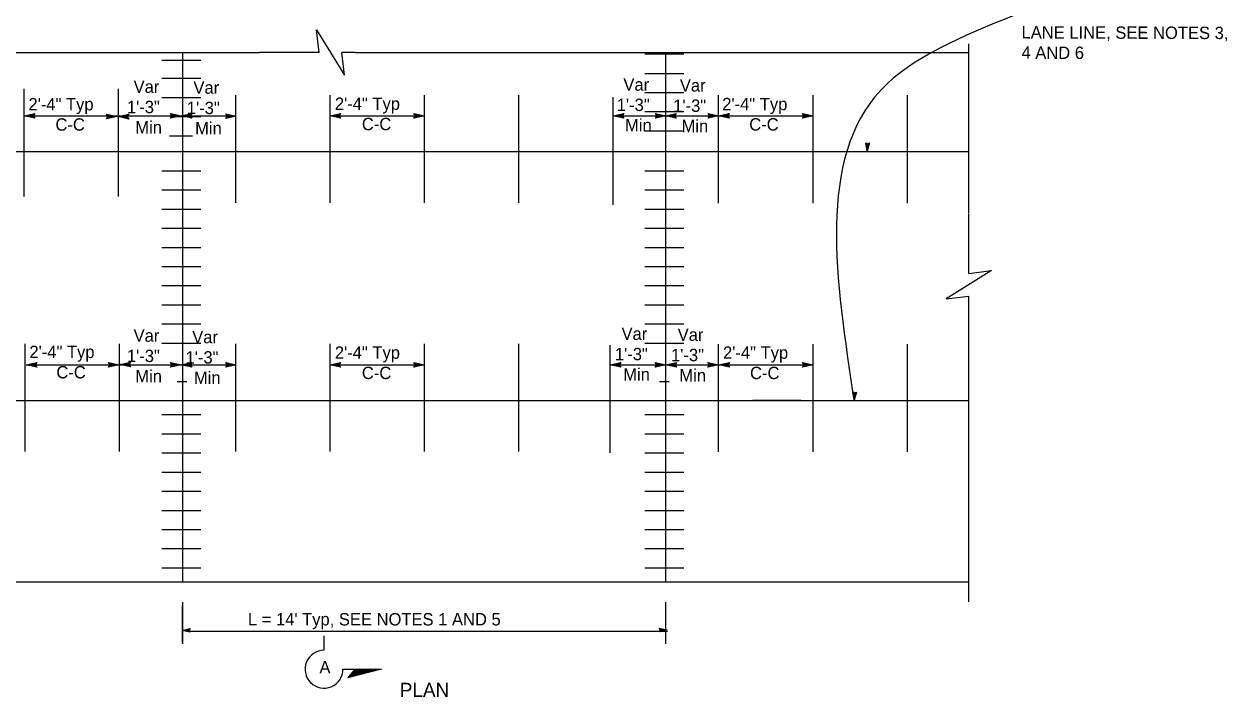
# Model space of a CAD drawing. Extents: x -894 to 866, y -476 to 714.
# Drawn here: x -461 to 220, y -146 to 235 of the extents above; entities that cross this region are included whole.
import ezdxf

# ---------------------------------------------------------------- set-up
doc = ezdxf.new("R2010")
doc.units = 0
for name, color, linetype in [('22 Misc Cnst Det', 7, 'Continuous'), ('56 Stage 3 Anno', 7, 'Continuous'), ('57 Undefined', 7, 'Continuous'), ('60 Nongeo Data', 7, 'Continuous')]:
    doc.layers.add(name, color=color, linetype=linetype)

msp = doc.modelspace()

# ---------------------------------------------------------------- linework, layer by layer
at = {"layer": '22 Misc Cnst Det'}
for p, q in [((-290.99, -119.36), (-290.99, -111.21)), ((-280.28, -130.08), (-258.57, -130.08)), ((-258.57, -130.08), (-277.52, -134.91)), ((-273.61, -130.08), (-277.52, -134.91)), ((-260.13, -130.08), (-277.12, -134.41)), ((-261.69, -130.08), (-276.71, -133.91)), ((-263.25, -130.08), (-276.31, -133.41)), ((-264.81, -130.08), (-275.9, -132.91)), ((-266.36, -130.08), (-275.49, -132.41)), ((-267.92, -130.08), (-275.09, -131.91)), ((-269.48, -130.08), (-274.68, -131.41)), ((-271.04, -130.08), (-274.28, -130.9)), ((-272.6, -130.08), (-273.87, -130.4))]:
    msp.add_line(p, q, dxfattribs=at)
msp.add_arc((-290.99, -130.08), 10.72, 89.99947, 359.99996, dxfattribs=at)
at = {"layer": '56 Stage 3 Anno'}
for p, q in [((-460.65, 183.11), (-454.65, 184.44)), ((-459.26, 183.12), (-454.89, 184.08)), ((-457.89, 183.11), (-455.07, 183.74)), ((-454.65, 184.44), (-455.45, 183.11)), ((-454.65, 184.44), (-454.65, 184.44)), ((-413.27, 182.74), (-414.07, 184.08)), ((-414.07, 184.08), (-414.07, 184.08)), ((-414.07, 184.08), (-408.07, 182.74)), ((-407.37, 182.69), (-401.37, 184.02)), ((-401.37, 184.02), (-402.17, 182.69)), ((-401.37, 184.02), (-401.37, 184.02)), ((-377.04, 183.09), (-377.84, 184.43)), ((-377.84, 184.43), (-377.84, 184.43)), ((-377.84, 184.43), (-371.84, 183.09)), ((-377.63, 184.07), (-373.22, 183.09)), ((-371.84, 183.09), (-365.84, 184.42)), ((-370.45, 183.09), (-366.08, 184.06)), ((-365.84, 184.42), (-366.64, 183.09)), ((-365.84, 184.42), (-365.84, 184.42)), ((-345.81, 183.01), (-346.61, 184.35)), ((-346.61, 184.35), (-346.61, 184.35)), ((-346.61, 184.35), (-340.61, 183.01)), ((-346.4, 184), (-341.99, 183.02)), ((-19.58, 183.09), (-20.38, 184.43)), ((-20.38, 184.43), (-20.38, 184.43)), ((-20.38, 184.43), (-14.38, 183.09)), ((-20.16, 184.07), (-15.76, 183.09)), ((-454.65, 181.77), (-460.65, 183.11)), ((-460.65, 183.11), (-460.65, 183.11)), ((-460.65, 183.11), (-407.26, 183.11)), ((-454.87, 182.13), (-459.27, 183.11)), ((-455.1, 182.49), (-457.89, 183.11)), ((-456.51, 183.11), (-455.3, 183.38)), ((-455.28, 182.83), (-456.51, 183.11)), ((-455.45, 183.11), (-454.65, 181.77)), ((-454.65, 181.77), (-454.65, 181.77)), ((-418.06, 183.09), (-363.06, 183.09)), ((-408.07, 182.74), (-414.07, 181.41)), ((-414.07, 181.41), (-413.27, 182.74)), ((-414.07, 181.41), (-414.07, 181.41)), ((-413.86, 183.73), (-409.45, 182.74)), ((-409.46, 182.74), (-413.84, 181.77)), ((-410.84, 182.74), (-413.66, 182.12)), ((-413.62, 183.37), (-410.84, 182.74)), ((-413.45, 183.02), (-412.22, 182.74)), ((-412.22, 182.74), (-413.43, 182.48)), ((-408.07, 182.74), (-408.07, 182.74)), ((-401.37, 181.35), (-407.37, 182.69)), ((-407.37, 182.69), (-407.37, 182.69)), ((-401.58, 181.7), (-405.99, 182.69)), ((-405.98, 182.69), (-401.6, 183.66)), ((-404.61, 182.69), (-401.78, 183.31)), ((-401.82, 182.06), (-404.61, 182.69)), ((-403.22, 182.68), (-402.02, 182.95)), ((-401.99, 182.41), (-403.22, 182.68)), ((-402.17, 182.69), (-401.37, 181.35)), ((-401.37, 181.35), (-401.37, 181.35)), ((-371.84, 183.09), (-377.84, 181.76)), ((-377.84, 181.76), (-377.04, 183.09)), ((-377.84, 181.76), (-377.84, 181.76)), ((-373.23, 183.08), (-377.61, 182.12)), ((-374.61, 183.09), (-377.43, 182.46)), ((-377.39, 183.71), (-374.61, 183.09)), ((-377.22, 183.37), (-375.99, 183.09)), ((-375.99, 183.09), (-377.2, 182.82)), ((-365.84, 181.75), (-371.84, 183.09)), ((-371.84, 183.09), (-371.84, 183.09)), ((-371.84, 183.09), (-371.84, 183.09)), ((-366.06, 182.1), (-370.46, 183.09)), ((-369.08, 183.09), (-366.26, 183.71)), ((-366.29, 182.46), (-369.08, 183.09)), ((-367.7, 183.08), (-366.49, 183.35)), ((-366.47, 182.81), (-367.7, 183.08)), ((-366.64, 183.09), (-365.84, 181.75)), ((-365.84, 181.75), (-365.84, 181.75)), ((-363.05, 183.09), (-340.92, 183.09)), ((-340.61, 183.01), (-346.61, 181.68)), ((-346.61, 181.68), (-345.81, 183.01)), ((-346.61, 181.68), (-346.61, 181.68)), ((-342, 183.01), (-346.38, 182.04)), ((-343.37, 183.02), (-346.2, 182.39)), ((-346.16, 183.64), (-343.37, 183.02)), ((-345.98, 183.29), (-344.76, 183.02)), ((-344.76, 183.02), (-345.96, 182.75)), ((-340.61, 183.01), (-340.61, 183.01)), ((-287.53, 183.09), (-234.13, 183.09)), ((-127.34, 183.09), (-97.62, 183.09)), ((-97.62, 183.09), (-67.77, 183.09)), ((-89.84, 183.09), (-88.93, 183.09)), ((-67.77, 183.09), (-14.38, 183.09)), ((-14.38, 183.09), (-20.38, 181.76)), ((-20.38, 181.76), (-19.58, 183.09)), ((-20.38, 181.76), (-20.38, 181.76)), ((-15.77, 183.08), (-20.15, 182.12)), ((-17.14, 183.09), (-19.97, 182.46)), ((-19.93, 183.71), (-17.14, 183.09)), ((-19.75, 183.37), (-18.52, 183.09)), ((-18.52, 183.09), (-19.73, 182.82)), ((-14.38, 183.09), (-14.38, 183.09)), ((16.27, 163.09), (15.53, 167.95)), ((15.53, 167.95), (15.53, 167.95)), ((15.53, 167.95), (16.55, 167.24)), ((16.34, 164.2), (15.81, 167.74)), ((16.42, 165.29), (16.07, 167.58)), ((17.66, 167.8), (16.27, 163.09)), ((17.37, 167.65), (16.34, 164.19)), ((16.5, 166.4), (16.35, 167.38)), ((17.07, 167.48), (16.42, 165.29)), ((16.78, 167.36), (16.5, 166.4)), ((16.55, 167.24), (17.66, 167.8)), ((17.66, 167.8), (17.66, 167.8)), ((16.27, 163.09), (16.27, 163.09)), ((-459.5, 42.22), (-453.5, 43.55)), ((-453.5, 40.88), (-459.5, 42.22)), ((-459.5, 42.22), (-459.5, 42.22)), ((-459.47, 42.22), (-406.67, 42.22)), ((-453.72, 41.23), (-458.12, 42.22)), ((-458.11, 42.22), (-453.74, 43.19)), ((-456.74, 42.22), (-453.91, 42.84)), ((-453.95, 41.59), (-456.74, 42.22)), ((-455.36, 42.22), (-454.15, 42.48)), ((-454.13, 41.94), (-455.36, 42.22)), ((-453.5, 43.55), (-454.3, 42.22)), ((-454.3, 42.22), (-453.5, 40.88)), ((-453.5, 43.55), (-453.5, 43.55)), ((-453.5, 40.88), (-453.5, 40.88)), ((-412.14, 42.25), (-412.94, 43.59)), ((-412.94, 43.59), (-412.94, 43.59)), ((-412.94, 43.59), (-406.94, 42.25)), ((-406.94, 42.25), (-412.94, 40.92)), ((-412.94, 40.92), (-412.14, 42.25)), ((-412.94, 40.92), (-412.94, 40.92)), ((-412.72, 43.23), (-408.32, 42.25)), ((-408.33, 42.25), (-412.7, 41.28)), ((-409.7, 42.25), (-412.53, 41.63)), ((-412.49, 42.87), (-409.7, 42.25)), ((-412.31, 42.53), (-411.08, 42.25)), ((-411.08, 42.25), (-412.29, 41.98)), ((-406.94, 42.25), (-406.94, 42.25)), ((-406.67, 42.2), (-370.85, 42.2)), ((-406.38, 42.43), (-400.38, 43.76)), ((-400.38, 41.09), (-406.38, 42.43)), ((-406.38, 42.43), (-406.38, 42.43)), ((-400.6, 41.45), (-405, 42.43)), ((-404.99, 42.43), (-400.62, 43.4)), ((-403.62, 42.43), (-400.8, 43.05)), ((-400.83, 41.8), (-403.62, 42.43)), ((-402.24, 42.43), (-401.03, 42.69)), ((-401.01, 42.15), (-402.24, 42.43)), ((-400.38, 43.76), (-401.18, 42.43)), ((-401.18, 42.43), (-400.38, 41.09)), ((-400.38, 43.76), (-400.38, 43.76)), ((-400.38, 41.09), (-400.38, 41.09)), ((-377.04, 42.2), (-377.84, 43.54)), ((-377.84, 43.54), (-377.84, 43.54)), ((-377.84, 43.54), (-371.84, 42.2)), ((-371.84, 42.2), (-377.84, 40.87)), ((-377.84, 40.87), (-377.04, 42.2)), ((-377.84, 40.87), (-377.84, 40.87)), ((-377.63, 43.18), (-373.22, 42.2)), ((-373.23, 42.19), (-377.61, 41.23)), ((-374.61, 42.2), (-377.43, 41.57)), ((-377.39, 42.82), (-374.61, 42.2)), ((-377.22, 42.48), (-375.99, 42.2)), ((-375.99, 42.2), (-377.2, 41.93)), ((-371.84, 42.2), (-365.84, 43.53)), ((-365.84, 40.86), (-371.84, 42.2)), ((-371.84, 42.2), (-371.84, 42.2)), ((-371.84, 42.2), (-371.84, 42.2)), ((-370.85, 42.2), (-340.92, 42.2)), ((-366.06, 41.21), (-370.46, 42.2)), ((-370.45, 42.2), (-366.08, 43.17)), ((-369.08, 42.19), (-366.26, 42.82)), ((-366.29, 41.57), (-369.08, 42.19)), ((-367.7, 42.19), (-366.49, 42.46)), ((-366.47, 41.92), (-367.7, 42.19)), ((-365.84, 43.53), (-366.64, 42.2)), ((-366.64, 42.2), (-365.84, 40.86)), ((-365.84, 43.53), (-365.84, 43.53)), ((-365.84, 40.86), (-365.84, 40.86)), ((-345.81, 42.12), (-346.61, 43.46)), ((-346.61, 43.46), (-346.61, 43.46)), ((-346.61, 43.46), (-340.61, 42.12)), ((-340.61, 42.12), (-346.61, 40.79)), ((-346.61, 40.79), (-345.81, 42.12)), ((-346.4, 43.11), (-341.99, 42.12)), ((-342, 42.12), (-346.38, 41.15)), ((-343.37, 42.13), (-346.2, 41.5)), ((-346.16, 42.75), (-343.37, 42.13)), ((-345.98, 42.4), (-344.76, 42.13)), ((-344.76, 42.13), (-345.96, 41.86)), ((-340.61, 42.12), (-340.61, 42.12)), ((-287.53, 42.2), (-234.13, 42.2)), ((-129.08, 42.2), (-89.84, 42.2)), ((-102.89, 42.24), (-103.69, 43.58)), ((-103.69, 43.58), (-103.69, 43.58)), ((-103.69, 43.58), (-97.69, 42.24)), ((-97.69, 42.24), (-103.69, 40.91)), ((-103.69, 40.91), (-102.89, 42.24)), ((-103.69, 40.91), (-103.69, 40.91)), ((-103.48, 43.22), (-99.07, 42.24)), ((-99.08, 42.23), (-103.46, 41.27)), ((-100.46, 42.24), (-103.28, 41.61)), ((-103.24, 42.86), (-100.46, 42.24)), ((-103.07, 42.51), (-101.84, 42.24)), ((-101.84, 42.24), (-103.05, 41.97)), ((-97.69, 42.24), (-97.69, 42.24)), ((-97.65, 42.21), (-91.65, 43.54)), ((-91.65, 40.87), (-97.65, 42.21)), ((-97.65, 42.21), (-97.65, 42.21)), ((-97.62, 42.2), (-67.77, 42.2)), ((-91.86, 41.23), (-96.27, 42.21)), ((-96.26, 42.22), (-91.88, 43.18)), ((-94.88, 42.21), (-92.06, 42.84)), ((-92.1, 41.59), (-94.88, 42.21)), ((-93.5, 42.21), (-92.29, 42.48)), ((-92.27, 41.93), (-93.5, 42.21)), ((-91.65, 43.54), (-92.45, 42.21)), ((-92.45, 42.21), (-91.65, 40.87)), ((-91.65, 43.54), (-91.65, 43.54)), ((-91.65, 40.87), (-91.65, 40.87)), ((-73.07, 42.2), (-73.87, 43.54)), ((-73.87, 43.54), (-73.87, 43.54)), ((-73.87, 43.54), (-67.87, 42.2)), ((-67.87, 42.2), (-73.87, 40.87)), ((-73.87, 40.87), (-73.07, 42.2)), ((-73.87, 40.87), (-73.87, 40.87)), ((-73.65, 43.19), (-69.25, 42.21)), ((-69.26, 42.2), (-73.63, 41.23)), ((-70.63, 42.21), (-73.45, 41.58)), ((-73.42, 42.83), (-70.63, 42.21)), ((-73.24, 42.48), (-72.01, 42.21)), ((-72.01, 42.21), (-73.22, 41.94)), ((-67.87, 42.2), (-67.87, 42.2)), ((-67.77, 42.2), (-14.38, 42.2)), ((-67.67, 42.23), (-61.67, 43.56)), ((-61.67, 40.89), (-67.67, 42.23)), ((-67.67, 42.23), (-67.67, 42.23)), ((-61.89, 41.25), (-66.29, 42.23)), ((-66.28, 42.23), (-61.91, 43.2)), ((-64.91, 42.23), (-62.08, 42.86)), ((-62.12, 41.61), (-64.91, 42.23)), ((-63.53, 42.23), (-62.32, 42.5)), ((-62.3, 41.95), (-63.53, 42.23)), ((-61.67, 43.56), (-62.47, 42.23)), ((-62.47, 42.23), (-61.67, 40.89)), ((-61.67, 43.56), (-61.67, 43.56)), ((-61.67, 40.89), (-61.67, 40.89)), ((-19.58, 42.2), (-20.38, 43.54)), ((-20.38, 43.54), (-20.38, 43.54)), ((-20.38, 43.54), (-14.38, 42.2)), ((-14.38, 42.2), (-20.38, 40.87)), ((-20.38, 40.87), (-19.58, 42.2)), ((-20.38, 40.87), (-20.38, 40.87)), ((-20.16, 43.18), (-15.76, 42.2)), ((-15.77, 42.19), (-20.15, 41.23)), ((-17.14, 42.2), (-19.97, 41.57)), ((-19.93, 42.82), (-17.14, 42.2)), ((-19.75, 42.47), (-18.52, 42.2)), ((-18.52, 42.2), (-19.73, 41.93)), ((-14.38, 42.2), (-14.38, 42.2)), ((-346.61, 40.79), (-346.61, 40.79)), ((8.82, 22.11), (8.09, 26.97)), ((8.09, 26.97), (8.09, 26.97)), ((8.09, 26.97), (9.11, 26.26)), ((8.9, 23.22), (8.36, 26.76)), ((8.98, 24.31), (8.63, 26.6)), ((10.22, 26.82), (8.82, 22.11)), ((8.82, 22.11), (8.82, 22.11)), ((9.93, 26.67), (8.9, 23.21)), ((9.05, 25.42), (8.9, 26.4)), ((9.63, 26.5), (8.98, 24.31)), ((9.34, 26.38), (9.05, 25.42)), ((9.11, 26.26), (10.22, 26.82)), ((10.22, 26.82), (10.22, 26.82)), ((-371.17, -108.11), (-366.67, -107.11)), ((-366.67, -109.11), (-371.17, -108.11)), ((-371.17, -108.11), (-371.17, -108.11)), ((-366.83, -108.85), (-370.13, -108.11)), ((-370.12, -108.11), (-366.84, -107.38)), ((-369.09, -108.11), (-366.98, -107.64)), ((-367, -108.58), (-369.09, -108.11)), ((-368.06, -108.11), (-367.15, -107.91)), ((-367.14, -108.32), (-368.06, -108.11)), ((-366.67, -107.11), (-367.27, -108.11)), ((-367.27, -108.11), (-366.67, -109.11)), ((-366.67, -107.11), (-366.67, -107.11)), ((-100.73, -107.9), (-101.33, -106.9)), ((-101.33, -106.9), (-101.33, -106.9)), ((-101.33, -106.9), (-96.83, -107.9)), ((-96.83, -107.9), (-101.33, -108.9)), ((-101.33, -108.9), (-100.73, -107.9)), ((-101.17, -107.16), (-97.86, -107.9)), ((-97.87, -107.91), (-101.15, -108.63)), ((-98.9, -107.9), (-101.02, -108.37)), ((-100.99, -107.43), (-98.9, -107.9)), ((-100.86, -107.69), (-99.94, -107.9)), ((-99.94, -107.9), (-100.84, -108.1)), ((-96.83, -107.9), (-96.83, -107.9)), ((-366.67, -109.11), (-366.67, -109.11)), ((-101.33, -108.9), (-101.33, -108.9))]:
    msp.add_line(p, q, dxfattribs=at)
for points in [[(-281.63, 181.77), (-287.53, 183.09), (-281.63, 184.4), (-281.84, 184.05), (-286.16, 183.09), (-281.84, 182.12), (-282.04, 182.47), (-284.81, 183.09), (-282.05, 183.7), (-282.26, 183.35), (-283.45, 183.09), (-282.25, 182.82), (-282.41, 183.09), (-281.63, 184.4), (-282.41, 183.09)], [(-240.13, 184.41), (-234.22, 183.09), (-240.13, 181.78), (-239.92, 182.13), (-235.59, 183.08), (-239.92, 184.06), (-239.71, 183.71), (-236.94, 183.09), (-239.71, 182.48), (-239.5, 182.83), (-238.3, 183.09), (-239.5, 183.36), (-239.34, 183.09), (-240.13, 181.78), (-239.34, 183.09)], [(-281.63, 40.88), (-287.53, 42.2), (-281.63, 43.51), (-281.84, 43.16), (-286.16, 42.2), (-281.84, 41.23), (-282.04, 41.58), (-284.81, 42.2), (-282.05, 42.81), (-282.26, 42.46), (-283.45, 42.19), (-282.25, 41.93), (-282.41, 42.2), (-281.63, 43.51), (-282.41, 42.2)], [(-240.13, 43.52), (-234.22, 42.2), (-240.13, 40.89), (-239.92, 41.24), (-235.59, 42.19), (-239.92, 43.17), (-239.71, 42.82), (-236.94, 42.2), (-239.71, 41.59), (-239.5, 41.93), (-238.3, 42.2), (-239.5, 42.47), (-239.34, 42.2), (-240.13, 40.89), (-239.34, 42.2)]]:
    msp.add_lwpolyline(points, close=True, dxfattribs=at)
at = {"layer": '60 Nongeo Data'}
for p, q in [((-688.41, 219), (-327.71, 219)), ((-370.85, -80.68), (-370.85, 219)), ((-293.74, 219), (-327.65, 219)), ((-273.3, 219), (-280.94, 219)), ((-273.24, 219), (73.72, 219)), ((-109.44, 218.22), (-87.4, 218.22)), ((-109.44, 218.22), (-87.4, 218.22)), ((-97.62, -80.68), (-97.62, 219)), ((73.72, 128.22), (73.72, 224)), ((-382.66, 214.63), (-360.62, 214.63)), ((-382.66, 204.42), (-360.62, 204.42)), ((-109.44, 207.21), (-87.4, 207.21)), ((-460.65, 137.48), (-460.65, 198.48)), ((-407.26, 137.48), (-407.26, 198.48)), ((-382.66, 193.58), (-360.62, 193.58)), ((-340.92, 133.96), (-340.92, 194.95)), ((-287.53, 133.96), (-287.53, 194.95)), ((-234.13, 133.96), (-234.13, 194.95)), ((-180.74, 133.96), (-180.74, 194.95)), ((-127.34, 132.83), (-127.34, 193.82)), ((-109.44, 196.38), (-87.4, 196.38)), ((-67.77, 133.81), (-67.77, 194.8)), ((-14.38, 133.81), (-14.38, 194.8)), ((39.01, 133.81), (39.01, 194.8)), ((-109.44, 185.54), (-87.4, 185.54)), ((-102.93, 185.54), (-94.14, 185.54)), ((-378.1, 182.75), (-360.62, 182.75)), ((-378.5, 171.91), (-365.33, 171.91)), ((-109.44, 174.71), (-87.4, 174.71)), ((-102.13, 174.71), (-93.35, 174.71)), ((-693.41, 163), (73.72, 163)), ((-48.61, 163), (-21.06, 163)), ((-48.61, 163), (-21.06, 163)), ((-382.66, 152.03), (-360.62, 152.03)), ((-109.44, 152.03), (-87.4, 152.03)), ((-382.66, 141.2), (-360.62, 141.2)), ((-109.44, 141.2), (-87.4, 141.2)), ((-382.66, 130.36), (-360.62, 130.36)), ((-109.44, 130.36), (-87.4, 130.36)), ((-109.44, 130.36), (-87.4, 130.36)), ((73.72, 93.92), (73.72, 127.83)), ((-382.66, 119.53), (-360.62, 119.53)), ((-109.44, 119.53), (-87.4, 119.53)), ((-109.44, 119.53), (-87.4, 119.53)), ((-382.66, 108.7), (-360.62, 108.7)), ((-109.44, 108.7), (-87.4, 108.7)), ((-109.44, 108.7), (-87.4, 108.7)), ((-382.66, 97.86), (-360.62, 97.86)), ((-109.44, 97.86), (-87.4, 97.86)), ((-382.66, 87.03), (-360.62, 87.03)), ((-109.44, 87.03), (-87.4, 87.03)), ((-382.66, 76.19), (-360.62, 76.19)), ((-109.44, 76.19), (-87.4, 76.19)), ((73.72, 73.48), (73.72, 81.12)), ((73.72, -91.99), (73.72, 73.61)), ((-382.66, 65.36), (-360.62, 65.36)), ((-382.66, 65.32), (-360.62, 65.32)), ((-109.44, 65.36), (-87.4, 65.36)), ((-109.44, 65.32), (-87.4, 65.32)), ((-382.66, 54.52), (-360.62, 54.52)), ((-109.44, 54.52), (-87.4, 54.52)), ((-460.07, -6.93), (-460.07, 54.06)), ((-406.67, -6.93), (-406.67, 54.06)), ((-340.92, -6.93), (-340.92, 54.06)), ((-287.53, -6.93), (-287.53, 54.06)), ((-234.13, -6.93), (-234.13, 54.06)), ((-180.74, -6.93), (-180.74, 54.06)), ((-129.08, -7.63), (-129.08, 53.36)), ((-67.77, -7.09), (-67.77, 53.91)), ((-14.38, -7.09), (-14.38, 53.91)), ((39.01, -7.09), (39.01, 53.91)), ((-374.12, 32.81), (-368.59, 32.81)), ((-101.22, 32.81), (-95.68, 32.81)), ((-688.41, 22), (73.72, 22)), ((-48.61, 22.11), (-21.06, 22.11)), ((-382.66, 14), (-360.62, 14)), ((-109.44, 14), (-87.4, 14)), ((-382.66, 3.16), (-360.62, 3.16)), ((-109.44, 3.16), (-87.4, 3.16)), ((-382.66, -7.67), (-360.62, -7.67)), ((-109.44, -7.67), (-87.4, -7.67)), ((-109.44, -7.67), (-87.4, -7.67)), ((-382.66, -18.51), (-360.62, -18.51)), ((-109.44, -18.51), (-87.4, -18.51)), ((-109.44, -18.51), (-87.4, -18.51)), ((-382.66, -29.34), (-360.62, -29.34)), ((-109.44, -29.34), (-87.4, -29.34)), ((-109.44, -29.34), (-87.4, -29.34)), ((-382.66, -40.17), (-360.62, -40.17)), ((-109.44, -40.17), (-87.4, -40.17)), ((-382.66, -51.01), (-360.62, -51.01)), ((-109.44, -51.01), (-87.4, -51.01)), ((-382.66, -61.84), (-360.62, -61.84)), ((-109.44, -61.84), (-87.4, -61.84)), ((-382.66, -72.68), (-360.62, -72.68)), ((-109.44, -72.68), (-87.4, -72.68)), ((-688.41, -80.68), (73.72, -80.68)), ((-371.32, -94.13), (-371.32, -114.89)), ((-371.08, -92.13), (-371.08, -115.69)), ((-97.86, -92.13), (-97.86, -115.69)), ((-366.91, -108.5), (-96.78, -108.5))]:
    msp.add_line(p, q, dxfattribs=at)
for points in [[(-293.74, 219), (-295.34, 231.8), (-279.34, 206.2), (-280.94, 219)], [(73.72, 93.92), (86.52, 95.52), (60.92, 79.52), (73.72, 81.12)]]:
    msp.add_lwpolyline(points, dxfattribs=at)
for points in [[(-121.44, 181.77), (-127.34, 183.09), (-121.44, 184.4), (-121.65, 184.05), (-125.98, 183.09), (-121.65, 182.12), (-121.86, 182.47), (-124.63, 183.09), (-121.86, 183.7), (-122.07, 183.35), (-123.27, 183.09), (-122.07, 182.82), (-122.23, 183.09), (-121.44, 184.4), (-122.23, 183.09)], [(-103.53, 184.41), (-97.62, 183.09), (-103.53, 181.78), (-103.32, 182.13), (-98.99, 183.08), (-103.32, 184.06), (-103.11, 183.71), (-100.34, 183.09), (-103.11, 182.48), (-102.9, 182.83), (-101.7, 183.09), (-102.9, 183.36), (-102.74, 183.09), (-103.53, 181.78), (-102.74, 183.09)], [(-91.72, 181.77), (-97.62, 183.09), (-91.72, 184.4), (-91.93, 184.05), (-96.25, 183.09), (-91.92, 182.12), (-92.13, 182.47), (-94.9, 183.09), (-92.14, 183.7), (-92.35, 183.35), (-93.54, 183.09), (-92.34, 182.82), (-92.5, 183.09), (-91.72, 184.4), (-92.5, 183.09)], [(-73.68, 184.41), (-67.77, 183.09), (-73.68, 181.78), (-73.47, 182.13), (-69.14, 183.08), (-73.47, 184.06), (-73.26, 183.71), (-70.49, 183.09), (-73.26, 182.48), (-73.05, 182.83), (-71.85, 183.09), (-73.05, 183.36), (-72.89, 183.09), (-73.68, 181.78), (-72.89, 183.09)], [(-61.87, 181.77), (-67.77, 183.09), (-61.87, 184.4), (-62.08, 184.05), (-66.41, 183.09), (-62.08, 182.12), (-62.29, 182.47), (-65.06, 183.09), (-62.29, 183.7), (-62.5, 183.35), (-63.7, 183.09), (-62.49, 182.82), (-62.66, 183.09), (-61.87, 184.4), (-62.66, 183.09)], [(-123.17, 40.88), (-129.08, 42.2), (-123.17, 43.51), (-123.38, 43.16), (-127.71, 42.2), (-123.38, 41.23), (-123.59, 41.58), (-126.36, 42.2), (-123.59, 42.81), (-123.8, 42.46), (-125, 42.19), (-123.8, 41.93), (-123.96, 42.2), (-123.17, 43.51), (-123.96, 42.2)]]:
    msp.add_lwpolyline(points, close=True, dxfattribs=at)
msp.add_spline([(99.15, 239.93), (23.93, 197.67), (8.84, 22)], degree=3, dxfattribs=at)

# ---------------------------------------------------------------- texts
at = {"layer": '57 Undefined'}
for s, p in [('LANE LINE, SEE NOTES 3,', (103.57, 226.95)), ('4 AND 6', (103.54, 215.45))]:
    msp.add_text(s, height=7, rotation=359.82385, dxfattribs=at).set_placement(p)
for s, height, p in [('Var', 7, (-121.66, 197.38)), ('Var', 7, (-398.73, 196.16)), ('Var', 7, (-364.88, 195.66)), ('Var', 7, (-89.69, 196.9)), ('2\'-4" Typ', 7, (-458.2, 186.26)), ('1\'-3"', 7, (-402.48, 184.66)), ('1\'-3"', 7, (-368.63, 184.16)), ('2\'-4" Typ', 7, (-284.87, 186.53)), ('1\'-3"', 7, (-125.42, 185.88)), ('1\'-3"', 7, (-93.45, 185.4)), ('2\'-4" Typ', 7, (-65.73, 186.33)), ('C-C', 7, (-442.92, 174.76)), ('Min', 7, (-397.77, 173.16)), ('Min', 7, (-363.92, 172.66)), ('C-C', 7, (-269.58, 175.03)), ('Min', 7, (-120.7, 174.38)), ('Min', 7, (-88.73, 173.9)), ('C-C', 7, (-50.44, 174.83)), ('Var', 7, (-398.73, 55.27)), ('Var', 7, (-365.57, 54.42)), ('Var', 7, (-122.69, 56.31)), ('Var', 7, (-90.93, 55.76)), ('2\'-4" Typ', 7, (-457.67, 46.03)), ('1\'-3"', 7, (-402.48, 43.77)), ('1\'-3"', 7, (-369.32, 42.92)), ('2\'-4" Typ', 7, (-284.87, 45.64)), ('1\'-3"', 7, (-126.45, 44.81)), ('1\'-3"', 7, (-94.69, 44.26)), ('2\'-4" Typ', 7, (-65.28, 45.61)), ('C-C', 7, (-442.39, 34.53)), ('C-C', 7, (-269.58, 34.14)), ('C-C', 7, (-50, 34.11)), ('Min', 7, (-397.77, 32.27)), ('Min', 7, (-364.61, 31.42)), ('Min', 7, (-121.73, 33.31)), ('Min', 7, (-89.97, 32.76)), ("L = 14' Typ, SEE NOTES 1 AND 5", 7, (-334.08, -105.33)), ('A', 7, (-293.6, -132.48)), ('PLAN', 8, (-248.13, -145.81))]:
    msp.add_text(s, height=height, dxfattribs=at).set_placement(p)

doc.saveas('drawing.dxf')
